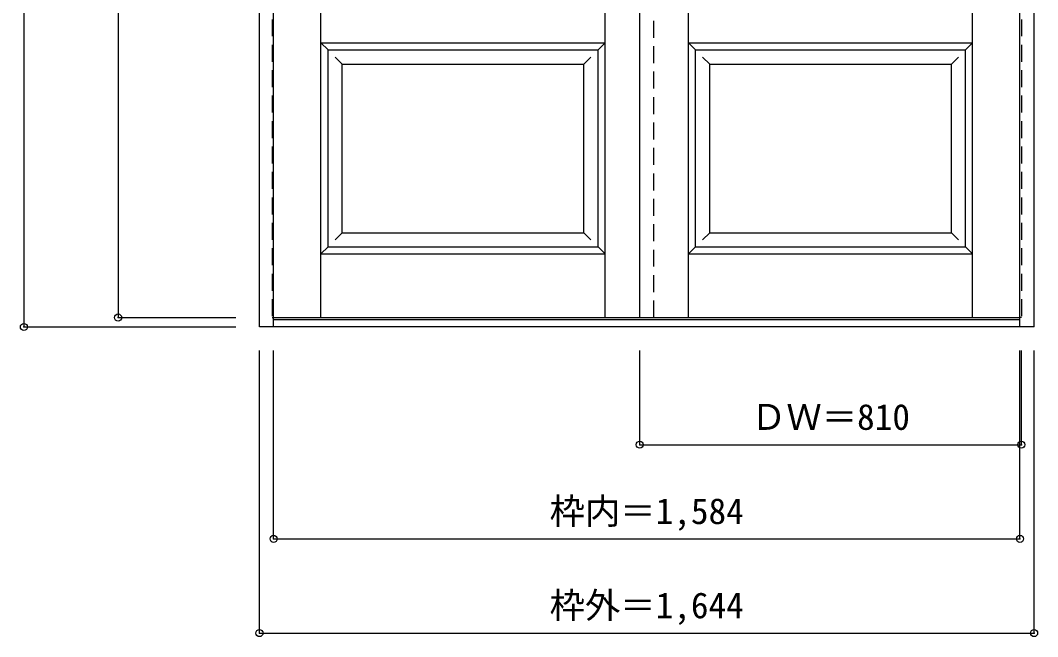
# Model space of a CAD drawing. Units: millimetres, scale not verified. Extents: x -1356 to 890, y -1466 to 1246.
# Drawn here: x -1269 to 890, y -1466 to -158 of the extents above; entities that cross this region are included whole.
import ezdxf
from ezdxf.enums import TextEntityAlignment as Align

# ---------------------------------------------------------------- set-up
doc = ezdxf.new("R2010")
doc.units = ezdxf.units.MM
doc.header["$LTSCALE"] = 30
doc.header["$PDMODE"] = 32
doc.header["$PDSIZE"] = 15
doc.linetypes.add('DASHED1', pattern=[1.8, 1.2, -0.6])
doc.layers.add('0-0', color=4, linetype='DASHED1')
doc.layers.add('0-1_寸法', color=7, linetype='Continuous')
doc.styles.add('ＭＳ ゴシック', font='')
doc.styles.get('ＭＳ ゴシック').set_extended_font_data('MS Gothic')

msp = doc.modelspace()

# ---------------------------------------------------------------- linework, layer by layer
at = {"layer": '0-0', "color": 3, "linetype": 'Continuous'}
for p, q in [((-761.67, -808.77), (-761.67, 1238.23)), ((-731.67, -808.77), (-731.67, 1238.23)), ((852.33, -788.23), (852.33, 1238.23)), ((882.33, -808.77), (882.33, 1238.23)), ((45.33, -788.77), (45.33, 1194.23)), ((-616.17, -220.77), (-43.17, -220.77)), ((-616.17, -638.77), (-616.17, -220.77)), ((-43.17, -638.77), (-43.17, -220.77)), ((163.83, -220.77), (736.83, -220.77)), ((163.83, -638.77), (163.83, -220.77)), ((736.83, -638.77), (736.83, -220.77)), ((-616.17, -638.77), (-43.17, -638.77)), ((163.83, -638.77), (736.83, -638.77)), ((-731.67, -788.77), (852.33, -788.77)), ((852.33, -793.77), (-731.67, -793.77)), ((882.33, -808.77), (-761.67, -808.77))]:
    msp.add_line(p, q, dxfattribs=at)
at = {"layer": '0-0'}
for p, q in [((-734.67, 1194.23), (-734.67, -788.77)), ((75.33, -788.77), (75.33, 1194.23)), ((-734.67, -788.77), (-731.67, -788.77))]:
    msp.add_line(p, q, dxfattribs=at)
at = {"layer": '0-0', "color": 7, "linetype": 'Continuous'}
for p, q in [((-631.17, -788.77), (-631.17, 1194.23)), ((-28.17, -788.77), (-28.17, 1194.23)), ((148.83, -788.77), (148.83, 1194.23)), ((751.83, -788.77), (751.83, 1194.23)), ((-631.17, -205.77), (-616.17, -220.77)), ((-631.17, -205.77), (-28.17, -205.77)), ((-28.17, -205.77), (-43.17, -220.77)), ((148.83, -205.77), (163.83, -220.77)), ((148.83, -205.77), (751.83, -205.77)), ((751.83, -205.77), (736.83, -220.77)), ((-601.17, -235.77), (-586.17, -250.77)), ((-58.17, -235.77), (-73.17, -250.77)), ((178.83, -235.77), (193.83, -250.77)), ((721.83, -235.77), (706.83, -250.77)), ((-586.17, -608.77), (-586.17, -250.77)), ((-586.17, -250.77), (-73.17, -250.77)), ((-73.17, -608.77), (-73.17, -250.77)), ((193.83, -608.77), (193.83, -250.77)), ((193.83, -250.77), (706.83, -250.77)), ((706.83, -608.77), (706.83, -250.77)), ((-586.17, -608.77), (-601.17, -623.77)), ((-586.17, -608.77), (-73.17, -608.77)), ((-73.17, -608.77), (-58.17, -623.77)), ((193.83, -608.77), (178.83, -623.77)), ((193.83, -608.77), (706.83, -608.77)), ((706.83, -608.77), (721.83, -623.77)), ((-616.17, -638.77), (-631.17, -653.77)), ((-43.17, -638.77), (-28.17, -653.77)), ((163.83, -638.77), (148.83, -653.77)), ((736.83, -638.77), (751.83, -653.77)), ((-631.17, -653.77), (-28.17, -653.77)), ((148.83, -653.77), (751.83, -653.77))]:
    msp.add_line(p, q, dxfattribs=at)
at = {"layer": '0-0'}
msp.add_lwpolyline([(855.33, 1194.23), (855.33, -788.77), (852.33, -788.77)], dxfattribs=at)
at = {"layer": '0-0', "color": 3, "linetype": 'Continuous'}
msp.add_lwpolyline([(852.33, -808.77), (852.33, -788.57), (852.33, -788.23)], dxfattribs=at)
at = {"layer": '0-1_寸法', "color": 4}
for p, q in [((-1261.67, 1238.23), (-1261.67, -808.77)), ((-1061.67, 1194.23), (-1061.67, -788.77)), ((-1061.67, -788.77), (-811.67, -788.77)), ((-1261.67, -808.77), (-811.67, -808.77)), ((-761.67, -1458.77), (-761.67, -858.77)), ((-731.67, -1258.77), (-731.67, -858.77)), ((45.33, -1058.77), (45.33, -858.77)), ((855.33, -1058.77), (855.33, -858.77)), ((45.33, -1058.77), (855.33, -1058.77))]:
    msp.add_line(p, q, dxfattribs=at)
for points in [[(-761.67, -1458.77), (882.33, -1458.77), (882.33, -858.77)], [(-731.67, -1258.77), (852.33, -1258.77), (852.33, -858.77)]]:
    msp.add_lwpolyline(points, dxfattribs=at)
at = {"layer": '0-1_寸法'}
for p in [(-1061.67, -788.77), (-1261.67, -808.77), (45.33, -1058.77), (855.33, -1058.77), (-731.67, -1258.77), (852.33, -1258.77), (-761.67, -1458.77), (882.33, -1458.77)]:
    msp.add_point(p, dxfattribs=at)

# ---------------------------------------------------------------- texts
at = {"layer": '0-1_寸法', "style": 'ＭＳ ゴシック'}
for s, p in [('ＤＷ＝810', (281.58, -1043.77)), ('枠内＝1,584', (-145.92, -1243.77)), ('枠外＝1,644', (-145.92, -1443.77))]:
    msp.add_text(s, height=54.99, dxfattribs=at).set_placement(p, align=Align.BOTTOM_LEFT)

doc.saveas('drawing.dxf')
